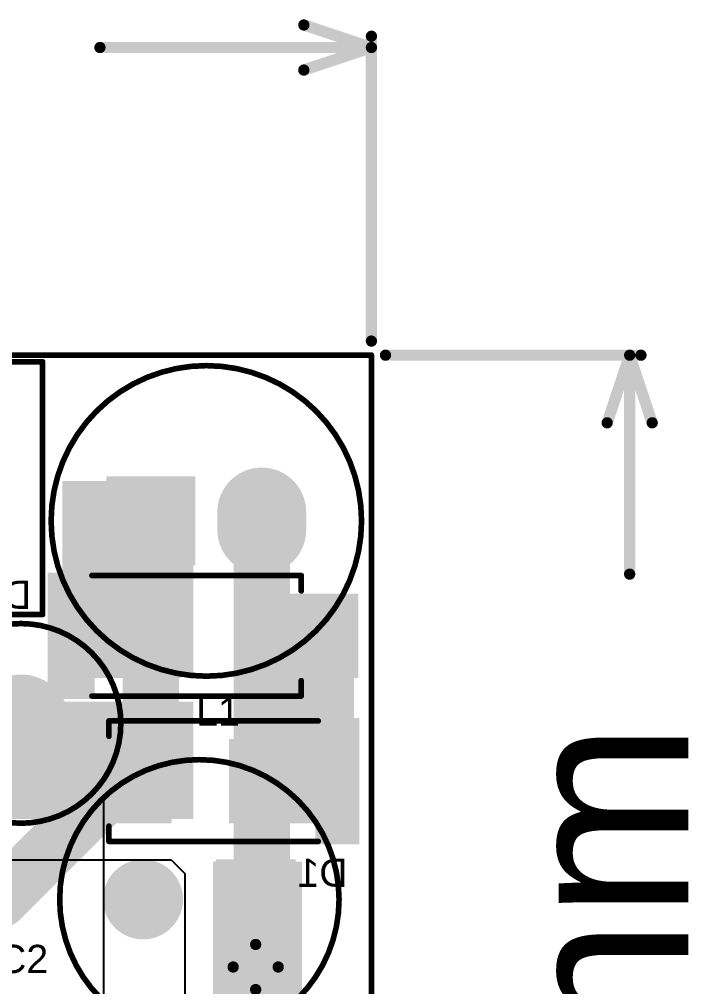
# Model space of a CAD drawing. Header units: millimetres. Extents: x -6 to 110, y 0 to 86.
# Drawn here: x 29.06 to 44.2, y 20.67 to 42.47 of the extents above; entities that cross this region are included whole.
import ezdxf

# ---------------------------------------------------------------- set-up
doc = ezdxf.new("R2010")
doc.units = ezdxf.units.MM
for name, color, linetype in [('BottomLayer', 5, 'Continuous'), ('BottomOverlay', 54, 'Continuous'), ('BottomPaste', 16, 'Continuous'), ('BottomSolder', 6, 'Continuous'), ('Mechanical1', 6, 'Continuous'), ('Mechanical2', 216, 'Continuous'), ('MidLayer1', 16, 'Continuous'), ('MidLayer2', 76, 'Continuous'), ('MultiLayer', 9, 'Continuous'), ('PadHoleLayer', 156, 'Continuous'), ('TopLayer', 1, 'Continuous'), ('TopOverlay', 2, 'Continuous'), ('TopSolder', 216, 'Continuous')]:
    doc.layers.add(name, color=color, linetype=linetype)
doc.styles.add('Arial', font='', dxfattribs={"height": 0.2})
doc.styles.get('Arial').set_extended_font_data('Arial')

# ---------------------------------------------------------------- blocks, each defined once
blk = doc.blocks.new('MO2WS_VERTICAL_TYPE_9')
at = {"layer": 'BottomLayer'}
h = blk.add_hatch(color=5, dxfattribs=at)
edge = h.paths.add_edge_path()
edge.add_arc((0, 0), 1, 0, 360)
h = blk.add_hatch(color=5, dxfattribs=at)
edge = h.paths.add_edge_path()
edge.add_arc((6.93, 0), 1, 0, 360)
at = {"layer": 'BottomSolder'}
h = blk.add_hatch(color=6, dxfattribs=at)
edge = h.paths.add_edge_path()
edge.add_arc((0, 0), 1.102, 0, 360)
h = blk.add_hatch(color=6, dxfattribs=at)
edge = h.paths.add_edge_path()
edge.add_arc((6.93, 0), 1.102, 0, 360)
at = {"layer": 'MidLayer1'}
h = blk.add_hatch(color=16, dxfattribs=at)
edge = h.paths.add_edge_path()
edge.add_arc((0, 0), 1, 0, 360)
h = blk.add_hatch(color=16, dxfattribs=at)
edge = h.paths.add_edge_path()
edge.add_arc((6.93, 0), 1, 0, 360)
at = {"layer": 'MidLayer2'}
h = blk.add_hatch(color=76, dxfattribs=at)
edge = h.paths.add_edge_path()
edge.add_arc((0, 0), 1, 0, 360)
h = blk.add_hatch(color=76, dxfattribs=at)
edge = h.paths.add_edge_path()
edge.add_arc((6.93, 0), 1, 0, 360)
at = {"layer": 'MultiLayer'}
h = blk.add_hatch(color=9, dxfattribs=at)
edge = h.paths.add_edge_path()
edge.add_arc((0, 0), 1, 0, 360)
h = blk.add_hatch(color=9, dxfattribs=at)
edge = h.paths.add_edge_path()
edge.add_arc((6.93, 0), 1, 0, 360)
at = {"layer": 'PadHoleLayer'}
h = blk.add_hatch(color=156, dxfattribs=at)
edge = h.paths.add_edge_path()
edge.add_arc((0, 0), 0.5, 0, 360)
h = blk.add_hatch(color=156, dxfattribs=at)
edge = h.paths.add_edge_path()
edge.add_arc((6.93, 0), 0.5, 0, 360)
at = {"layer": 'TopLayer'}
h = blk.add_hatch(color=1, dxfattribs=at)
edge = h.paths.add_edge_path()
edge.add_arc((0, 0), 1, 0, 360)
h = blk.add_hatch(color=1, dxfattribs=at)
edge = h.paths.add_edge_path()
edge.add_arc((6.93, 0), 1, 0, 360)
at = {"layer": 'TopSolder'}
h = blk.add_hatch(color=216, dxfattribs=at)
edge = h.paths.add_edge_path()
edge.add_arc((0, 0), 1.102, 0, 360)
h = blk.add_hatch(color=216, dxfattribs=at)
edge = h.paths.add_edge_path()
edge.add_arc((6.93, 0), 1.102, 0, 360)
at = {"layer": 'TopOverlay'}
for points, const_width in [([(2.25, 0, 1), (-2.25, 0, 1)], 0.127), ([(3.032, 0.308, 1), (3.095, 0.308, 1)], 0.0635), ([(3.032, 0.308, 1), (3.095, 0.308, 1)], 0.0635), ([(3.737, 0.308, 1), (3.8, 0.308, 1)], 0.0635), ([(3.737, 0.308, 1), (3.8, 0.308, 1)], 0.0635), ([(4.442, 0.308, 1), (4.505, 0.308, 1)], 0.0635), ([(4.442, 0.308, 1), (4.505, 0.308, 1)], 0.0635), ([(-2.282, 0, 1), (-2.218, 0, 1)], 0.0635), ([(2.218, 0, 1), (2.282, 0, 1)], 0.0635), ([(2.218, 0, 1), (2.282, 0, 1)], 0.0635), ([(2.661, 0, 1), (2.724, 0, 1)], 0.0635), ([(2.68, 0, 1), (2.743, 0, 1)], 0.0635), ([(3.384, 0, 1), (3.448, 0, 1)], 0.0635), ([(3.384, 0, 1), (3.448, 0, 1)], 0.0635), ([(4.089, 0, 1), (4.153, 0, 1)], 0.0635), ([(4.089, 0, 1), (4.153, 0, 1)], 0.0635), ([(4.794, 0, 1), (4.858, 0, 1)], 0.0635), ([(4.794, 0, 1), (4.858, 0, 1)], 0.0635), ([(5.697, 0, 1), (5.76, 0, 1)], 0.0635)]:
    blk.add_lwpolyline(points, format="xyb", close=True, dxfattribs=dict(at, const_width=const_width))
at = {"layer": 'TopOverlay', "const_width": 0.127}
for points in [[(3.064, 0.308), (2.711, 0)], [(3.416, 0), (3.064, 0.308)], [(3.769, 0.308), (3.416, 0)], [(4.121, 0), (3.769, 0.308)], [(4.474, 0.308), (4.121, 0)], [(4.826, 0), (4.474, 0.308)], [(2.692, 0), (2.25, 0)], [(5.729, 0), (4.826, 0)]]:
    blk.add_lwpolyline(points, dxfattribs=at)
blk = doc.blocks.new('KCXC1302G6R8MF_14')
at = {"layer": 'BottomLayer'}
blk.add_hatch(color=5, dxfattribs=at).paths.add_polyline_path([(-2.12, 0.85), (-0.42, 0.85), (-0.42, -0.85), (-2.12, -0.85)])
h = blk.add_hatch(color=5, dxfattribs=at)
edge = h.paths.add_edge_path()
edge.add_arc((1.27, 0), 0.85, 0, 360)
at = {"layer": 'BottomSolder'}
blk.add_hatch(color=6, dxfattribs=at).paths.add_polyline_path([(-2.171, 0.901), (-0.369, 0.901), (-0.369, -0.901), (-2.171, -0.901)])
h = blk.add_hatch(color=6, dxfattribs=at)
edge = h.paths.add_edge_path()
edge.add_arc((1.27, 0), 0.901, 0, 360)
at = {"layer": 'MidLayer1'}
blk.add_hatch(color=16, dxfattribs=at).paths.add_polyline_path([(-2.12, 0.85), (-0.42, 0.85), (-0.42, -0.85), (-2.12, -0.85)])
h = blk.add_hatch(color=16, dxfattribs=at)
edge = h.paths.add_edge_path()
edge.add_arc((1.27, 0), 0.85, 0, 360)
at = {"layer": 'MidLayer2'}
blk.add_hatch(color=76, dxfattribs=at).paths.add_polyline_path([(-2.12, 0.85), (-0.42, 0.85), (-0.42, -0.85), (-2.12, -0.85)])
h = blk.add_hatch(color=76, dxfattribs=at)
edge = h.paths.add_edge_path()
edge.add_arc((1.27, 0), 0.85, 0, 360)
at = {"layer": 'MultiLayer'}
blk.add_hatch(color=9, dxfattribs=at).paths.add_polyline_path([(-2.12, 0.85), (-0.42, 0.85), (-0.42, -0.85), (-2.12, -0.85)])
h = blk.add_hatch(color=9, dxfattribs=at)
edge = h.paths.add_edge_path()
edge.add_arc((1.27, 0), 0.85, 0, 360)
at = {"layer": 'PadHoleLayer'}
h = blk.add_hatch(color=156, dxfattribs=at)
edge = h.paths.add_edge_path()
edge.add_arc((-1.27, 0), 0.46, 0, 360)
h = blk.add_hatch(color=156, dxfattribs=at)
edge = h.paths.add_edge_path()
edge.add_arc((1.27, 0), 0.46, 0, 360)
at = {"layer": 'TopLayer'}
blk.add_hatch(color=1, dxfattribs=at).paths.add_polyline_path([(-2.12, 0.85), (-0.42, 0.85), (-0.42, -0.85), (-2.12, -0.85)])
h = blk.add_hatch(color=1, dxfattribs=at)
edge = h.paths.add_edge_path()
edge.add_arc((1.27, 0), 0.85, 0, 360)
at = {"layer": 'TopSolder'}
blk.add_hatch(color=216, dxfattribs=at).paths.add_polyline_path([(-2.171, 0.901), (-0.369, 0.901), (-0.369, -0.901), (-2.171, -0.901)])
h = blk.add_hatch(color=216, dxfattribs=at)
edge = h.paths.add_edge_path()
edge.add_arc((1.27, 0), 0.901, 0, 360)
at = {"layer": 'TopOverlay'}
for p, q in [((2.159, 2.286), (2.159, 2.286)), ((2.159, 2.286), (2.319, 2.142)), ((2.159, -2.286), (2.159, 2.286)), ((2.319, 2.142), (2.595, 1.812)), ((2.595, 1.812), (2.822, 1.447)), ((2.822, 1.447), (2.997, 1.054)), ((2.997, 1.054), (3.115, 0.641)), ((3.115, 0.641), (3.175, 0.215)), ((3.175, 0.215), (3.175, -0.215)), ((3.175, -0.215), (3.115, -0.641)), ((3.115, -0.641), (2.997, -1.054)), ((2.997, -1.054), (2.822, -1.447)), ((2.822, -1.447), (2.595, -1.812)), ((2.595, -1.812), (2.319, -2.142)), ((2.319, -2.142), (2.159, -2.286)), ((2.159, -2.286), (2.159, -2.286))]:
    blk.add_line(p, q, dxfattribs=at)
for points, const_width in [([(3.15, 0, 1), (-3.15, 0, 1)], 0.127), ([(-1.333, 2.032, 1), (-1.206, 2.032, 1)], 0.127), ([(-1.841, 1.524, 1), (-1.714, 1.524, 1)], 0.127), ([(-0.825, 1.524, 1), (-0.698, 1.524, 1)], 0.127), ([(-1.333, 1.016, 1), (-1.206, 1.016, 1)], 0.127), ([(-3.181, 0, 1), (-3.118, 0, 1)], 0.0635), ([(3.118, 0, 1), (3.181, 0, 1)], 0.0635)]:
    blk.add_lwpolyline(points, format="xyb", close=True, dxfattribs=dict(at, const_width=const_width))
at = {"layer": 'TopOverlay', "const_width": 0.254}
for points in [[(-1.27, 2.032), (-1.27, 1.016)], [(-0.762, 1.524), (-1.778, 1.524)]]:
    blk.add_lwpolyline(points, dxfattribs=at)
blk = doc.blocks.new('SMA_B_23')
at = {"layer": 'BottomLayer'}
for points in [[(-3.25, 0.85), (-0.75, 0.85), (-0.75, -0.85), (-3.25, -0.85)], [(0.75, 0.85), (3.25, 0.85), (3.25, -0.85), (0.75, -0.85)]]:
    blk.add_hatch(color=5, dxfattribs=at).paths.add_polyline_path(points)
at = {"layer": 'BottomOverlay'}
for points in [[(-3.585, -1.422), (-3.25, -1.422), (-3.25, 1.422), (-3.585, 1.422)], [(-3.3, 0.924), (-2.596, 0.924), (-2.596, 1.422), (-3.3, 1.422)], [(-3.3, -1.422), (-2.596, -1.422), (-2.596, -0.924), (-3.3, -0.924)]]:
    blk.add_hatch(color=54, dxfattribs=at).paths.add_polyline_path(points)
at = {"layer": 'BottomPaste'}
for points in [[(-3.25, 0.85), (-0.75, 0.85), (-0.75, -0.85), (-3.25, -0.85)], [(0.75, 0.85), (3.25, 0.85), (3.25, -0.85), (0.75, -0.85)]]:
    blk.add_hatch(color=16, dxfattribs=at).paths.add_polyline_path(points)
at = {"layer": 'BottomSolder'}
for points in [[(-3.352, 0.952), (-0.648, 0.952), (-0.648, -0.952), (-3.352, -0.952)], [(0.648, 0.952), (3.352, 0.952), (3.352, -0.952), (0.648, -0.952)]]:
    blk.add_hatch(color=6, dxfattribs=at).paths.add_polyline_path(points)
at = {"layer": 'BottomOverlay', "const_width": 0.127}
for points in [[(2.061, 1.358), (-2.658, 1.358)], [(2.061, 1.358), (2.061, 1.012)], [(2.061, -1.012), (2.061, -1.358)], [(2.061, -1.358), (-2.658, -1.358)]]:
    blk.add_lwpolyline(points, dxfattribs=at)
at = {"layer": 'BottomOverlay', "const_width": 0.0635}
for points in [[(-2.69, 1.358, 1), (-2.626, 1.358, 1)], [(2.029, 1.358, 1), (2.093, 1.358, 1)], [(2.029, 1.358, 1), (2.093, 1.358, 1)], [(2.029, 1.012, 1), (2.093, 1.012, 1)], [(2.029, -1.012, 1), (2.093, -1.012, 1)], [(-2.69, -1.358, 1), (-2.626, -1.358, 1)], [(2.029, -1.358, 1), (2.093, -1.358, 1)], [(2.029, -1.358, 1), (2.093, -1.358, 1)]]:
    blk.add_lwpolyline(points, format="xyb", close=True, dxfattribs=at)
blk = doc.blocks.new('SMA_B_24')
at = {"layer": 'BottomLayer'}
for points in [[(-3.25, 0.85), (-0.75, 0.85), (-0.75, -0.85), (-3.25, -0.85)], [(0.75, 0.85), (3.25, 0.85), (3.25, -0.85), (0.75, -0.85)]]:
    blk.add_hatch(color=5, dxfattribs=at).paths.add_polyline_path(points)
at = {"layer": 'BottomOverlay'}
for points in [[(-3.655, -1.422), (-3.278, -1.422), (-3.278, 1.422), (-3.655, 1.422)], [(-3.3, 0.924), (-2.596, 0.924), (-2.596, 1.422), (-3.3, 1.422)], [(-3.3, -1.422), (-2.596, -1.422), (-2.596, -0.924), (-3.3, -0.924)]]:
    blk.add_hatch(color=54, dxfattribs=at).paths.add_polyline_path(points)
at = {"layer": 'BottomPaste'}
for points in [[(-3.25, 0.85), (-0.75, 0.85), (-0.75, -0.85), (-3.25, -0.85)], [(0.75, 0.85), (3.25, 0.85), (3.25, -0.85), (0.75, -0.85)]]:
    blk.add_hatch(color=16, dxfattribs=at).paths.add_polyline_path(points)
at = {"layer": 'BottomSolder'}
for points in [[(-3.352, 0.952), (-0.648, 0.952), (-0.648, -0.952), (-3.352, -0.952)], [(0.648, 0.952), (3.352, 0.952), (3.352, -0.952), (0.648, -0.952)]]:
    blk.add_hatch(color=6, dxfattribs=at).paths.add_polyline_path(points)
at = {"layer": 'BottomOverlay', "const_width": 0.127}
for points in [[(-2.658, 1.358), (2.061, 1.358)], [(2.061, 1.012), (2.061, 1.358)], [(2.061, -1.358), (2.061, -1.012)], [(-2.658, -1.358), (2.061, -1.358)]]:
    blk.add_lwpolyline(points, dxfattribs=at)
at = {"layer": 'BottomOverlay', "const_width": 0.0635}
for points in [[(-2.69, 1.358, 1), (-2.626, 1.358, 1)], [(2.029, 1.358, 1), (2.093, 1.358, 1)], [(2.029, 1.358, 1), (2.093, 1.358, 1)], [(2.029, 1.012, 1), (2.093, 1.012, 1)], [(2.029, -1.012, 1), (2.093, -1.012, 1)], [(-2.69, -1.358, 1), (-2.626, -1.358, 1)], [(2.029, -1.358, 1), (2.093, -1.358, 1)], [(2.029, -1.358, 1), (2.093, -1.358, 1)]]:
    blk.add_lwpolyline(points, format="xyb", close=True, dxfattribs=at)
blk = doc.blocks.new('SPK0608_102MB_28')
at = {"layer": 'BottomLayer'}
h = blk.add_hatch(color=5, dxfattribs=at)
edge = h.paths.add_edge_path()
edge.add_arc((1.25, -0.2), 0.9, 180, 360)
edge.add_line((2.15, -0.2), (2.15, 0.2))
edge.add_arc((1.25, 0.2), 0.9, 0, 180)
edge.add_line((0.35, 0.2), (0.35, -0.2))
blk.add_hatch(color=5, dxfattribs=at).paths.add_polyline_path([(-2.15, 0.9), (-0.35, 0.9), (-0.35, -0.9), (-2.15, -0.9)])
at = {"layer": 'BottomSolder'}
h = blk.add_hatch(color=6, dxfattribs=at)
edge = h.paths.add_edge_path()
edge.add_arc((1.25, -0.2), 1.002, 180, 360)
edge.add_line((2.252, -0.2), (2.252, 0.2))
edge.add_arc((1.25, 0.2), 1.002, 0, 180)
edge.add_line((0.248, 0.2), (0.248, -0.2))
blk.add_hatch(color=6, dxfattribs=at).paths.add_polyline_path([(-2.252, 1.002), (-0.248, 1.002), (-0.248, -1.002), (-2.252, -1.002)])
at = {"layer": 'MidLayer1'}
h = blk.add_hatch(color=16, dxfattribs=at)
edge = h.paths.add_edge_path()
edge.add_arc((1.25, -0.2), 0.9, 180, 360)
edge.add_line((2.15, -0.2), (2.15, 0.2))
edge.add_arc((1.25, 0.2), 0.9, 0, 180)
edge.add_line((0.35, 0.2), (0.35, -0.2))
blk.add_hatch(color=16, dxfattribs=at).paths.add_polyline_path([(-2.15, 0.9), (-0.35, 0.9), (-0.35, -0.9), (-2.15, -0.9)])
at = {"layer": 'MidLayer2'}
h = blk.add_hatch(color=76, dxfattribs=at)
edge = h.paths.add_edge_path()
edge.add_arc((1.25, -0.2), 0.9, 180, 360)
edge.add_line((2.15, -0.2), (2.15, 0.2))
edge.add_arc((1.25, 0.2), 0.9, 0, 180)
edge.add_line((0.35, 0.2), (0.35, -0.2))
blk.add_hatch(color=76, dxfattribs=at).paths.add_polyline_path([(-2.15, 0.9), (-0.35, 0.9), (-0.35, -0.9), (-2.15, -0.9)])
at = {"layer": 'MultiLayer'}
h = blk.add_hatch(color=9, dxfattribs=at)
edge = h.paths.add_edge_path()
edge.add_arc((1.25, -0.2), 0.9, 180, 360)
edge.add_line((2.15, -0.2), (2.15, 0.2))
edge.add_arc((1.25, 0.2), 0.9, 0, 180)
edge.add_line((0.35, 0.2), (0.35, -0.2))
blk.add_hatch(color=9, dxfattribs=at).paths.add_polyline_path([(-2.15, 0.9), (-0.35, 0.9), (-0.35, -0.9), (-2.15, -0.9)])
at = {"layer": 'PadHoleLayer'}
h = blk.add_hatch(color=156, dxfattribs=at)
edge = h.paths.add_edge_path()
edge.add_arc((-1.25, 0), 0.475, 0, 360)
h = blk.add_hatch(color=156, dxfattribs=at)
edge = h.paths.add_edge_path()
edge.add_arc((1.25, 0), 0.475, 0, 360)
at = {"layer": 'TopLayer'}
h = blk.add_hatch(color=1, dxfattribs=at)
edge = h.paths.add_edge_path()
edge.add_arc((1.25, -0.2), 0.9, 180, 360)
edge.add_line((2.15, -0.2), (2.15, 0.2))
edge.add_arc((1.25, 0.2), 0.9, 0, 180)
edge.add_line((0.35, 0.2), (0.35, -0.2))
blk.add_hatch(color=1, dxfattribs=at).paths.add_polyline_path([(-2.15, 0.9), (-0.35, 0.9), (-0.35, -0.9), (-2.15, -0.9)])
at = {"layer": 'TopSolder'}
h = blk.add_hatch(color=216, dxfattribs=at)
edge = h.paths.add_edge_path()
edge.add_arc((1.25, -0.2), 1.002, 180, 360)
edge.add_line((2.252, -0.2), (2.252, 0.2))
edge.add_arc((1.25, 0.2), 1.002, 0, 180)
edge.add_line((0.248, 0.2), (0.248, -0.2))
blk.add_hatch(color=216, dxfattribs=at).paths.add_polyline_path([(-2.252, 1.002), (-0.248, 1.002), (-0.248, -1.002), (-2.252, -1.002)])
at = {"layer": 'TopOverlay'}
for points, const_width in [([(3.5, 0, 1), (-3.5, 0, 1)], 0.127), ([(-3.532, 0, 1), (-3.468, 0, 1)], 0.0635), ([(3.468, 0, 1), (3.532, 0, 1)], 0.0635)]:
    blk.add_lwpolyline(points, format="xyb", close=True, dxfattribs=dict(at, const_width=const_width))
blk = doc.blocks.new('WJ127_5_0_5P_34')
at = {"layer": 'TopOverlay', "const_width": 0.127}
for points in [[(-13.005, 4.343), (-13.005, -1.352)], [(12.548, 4.343), (-13.005, 4.343)], [(12.548, -1.352), (-13.005, -1.352)]]:
    blk.add_lwpolyline(points, dxfattribs=at)
at = {"layer": 'TopOverlay', "const_width": 0.0635}
for points in [[(-13.037, 4.343, 1), (-12.973, 4.343, 1)], [(-13.037, 4.343, 1), (-12.973, 4.343, 1)], [(-13.037, -1.352, 1), (-12.973, -1.352, 1)], [(-13.037, -1.352, 1), (-12.973, -1.352, 1)]]:
    blk.add_lwpolyline(points, format="xyb", close=True, dxfattribs=at)

msp = doc.modelspace()

# ---------------------------------------------------------------- hatches: boundary and pattern name
at = {"layer": 'BottomLayer'}
for points in [[(30.031, 27.725), (32.982, 27.725), (32.982, 32.064), (30.031, 32.064)], [(33.893, 24.448), (36.607, 24.448), (36.607, 29.425), (33.893, 29.425)], [(28.523, 24.448), (32.982, 24.448), (32.982, 27.086), (28.523, 27.086)], [(33.432, 17.83), (35.432, 17.83), (35.432, 23.483), (33.432, 23.483)]]:
    msp.add_hatch(color=5, dxfattribs=at).paths.add_polyline_path(points)

# ---------------------------------------------------------------- linework, layer by layer
at = {"layer": 'BottomLayer', "const_width": 1.27}
msp.add_lwpolyline([(35.281, 28.575, -0.414214), (35.346, 28.51)], format="xyb", dxfattribs=at)
at = {"layer": 'BottomLayer', "const_width": 0.635}
for points in [[(34.963, 28.575, 1), (35.598, 28.575, 1)], [(35.029, 28.51, 1), (35.664, 28.51, 1)]]:
    msp.add_lwpolyline(points, format="xyb", close=True, dxfattribs=at)
at = {"layer": 'Mechanical1', "const_width": 0.254}
for points in [[(35.476, 42.342), (37, 41.834)], [(37, 35.217), (37, 42.088)], [(30.879, 41.834), (37, 41.834)], [(35.476, 41.326), (37, 41.834)], [(37.318, 34.899), (43.078, 34.899)], [(42.316, 33.375), (42.824, 34.899)], [(42.824, 34.899), (43.332, 33.375)], [(42.824, 29.964), (42.824, 34.899)]]:
    msp.add_lwpolyline(points, dxfattribs=at)
at = {"layer": 'Mechanical1', "const_width": 0.127}
for points in [[(35.413, 42.342, 1), (35.54, 42.342, 1)], [(36.937, 42.088, 1), (37.064, 42.088, 1)], [(30.815, 41.834, 1), (30.942, 41.834, 1)], [(36.937, 41.834, 1), (37.064, 41.834, 1)], [(36.937, 41.834, 1), (37.064, 41.834, 1)], [(36.937, 41.834, 1), (37.064, 41.834, 1)], [(35.413, 41.326, 1), (35.54, 41.326, 1)], [(36.937, 35.217, 1), (37.064, 35.217, 1)], [(37.254, 34.899, 1), (37.381, 34.899, 1)], [(42.761, 34.899, 1), (42.888, 34.899, 1)], [(42.761, 34.899, 1), (42.888, 34.899, 1)], [(42.761, 34.899, 1), (42.888, 34.899, 1)], [(43.015, 34.899, 1), (43.142, 34.899, 1)], [(42.253, 33.375, 1), (42.38, 33.375, 1)], [(43.269, 33.375, 1), (43.396, 33.375, 1)], [(42.761, 29.964, 1), (42.888, 29.964, 1)]]:
    msp.add_lwpolyline(points, format="xyb", close=True, dxfattribs=at)
at = {"layer": 'Mechanical2', "const_width": 0.127}
for points in [[(0, 34.899), (37, 34.899)], [(37, -0.101), (37, 34.899)]]:
    msp.add_lwpolyline(points, dxfattribs=at)
at = {"layer": 'Mechanical2', "const_width": 0.0635}
msp.add_lwpolyline([(36.968, 34.899, 1), (37.032, 34.899, 1)], format="xyb", close=True, dxfattribs=at)
msp.add_lwpolyline([(36.968, 34.899, 1), (37.032, 34.899, 1)], format="xyb", close=True, dxfattribs=at)
at = {"layer": 'MidLayer2'}
for p, q in [((28.8, 23.524), (32.484, 23.524)), ((32.484, 23.524), (32.791, 23.216)), ((32.791, 23.216), (32.791, 19.533))]:
    msp.add_line(p, q, dxfattribs=at)
at = {"layer": 'TopLayer', "const_width": 1.27}
for points in [[(32.028, 26.028), (32.028, 31.164)], [(34.528, 22.62), (34.528, 31.164)], [(28.633, 22.633), (32.028, 26.028)], [(26.349, 22.633), (28.633, 22.633)]]:
    msp.add_lwpolyline(points, dxfattribs=at)
at = {"layer": 'TopLayer', "const_width": 0.635}
for points in [[(31.71, 31.164, 1), (32.345, 31.164, 1)], [(34.21, 31.164, 1), (34.845, 31.164, 1)], [(31.71, 26.028, 1), (32.345, 26.028, 1)], [(31.71, 26.028, 1), (32.345, 26.028, 1)], [(28.315, 22.633, 1), (28.95, 22.633, 1)], [(28.315, 22.633, 1), (28.95, 22.633, 1)], [(34.21, 22.62, 1), (34.845, 22.62, 1)]]:
    msp.add_lwpolyline(points, format="xyb", close=True, dxfattribs=at)

# ---------------------------------------------------------------- block references
at = {"rotation": 180}
for name, p in [('WJ127_5_0_5P_34', (16.581, 33.398)), ('MO2WS_VERTICAL_TYPE_9', (29.1, 26.6)), ('SMA_B_23', (33.143, 25.298)), ('KCXC1302G6R8MF_14', (33.121, 22.633))]:
    msp.add_blockref(name, p, dxfattribs=at)
for name, p in [('SPK0608_102MB_28', (33.278, 31.164)), ('SMA_B_24', (33.357, 28.575))]:
    msp.add_blockref(name, p)

# ---------------------------------------------------------------- texts
at = {"layer": 'BottomOverlay', "style": 'Arial', "text_generation_flag": 2}
for s, p in [('D2', (29.333, 29.182)), ('D1', (36.466, 22.916))]:
    msp.add_text(s, height=0.635, dxfattribs=at).set_placement(p)
at = {"layer": 'Mechanical1', "style": 'Arial'}
msp.add_text('35.00mm', height=3.81, rotation=90, dxfattribs=at).set_placement((44.145, 4.445))
at = {"layer": 'TopOverlay', "style": 'Arial'}
for s, p in [('L1', (33.048, 26.548)), ('C2', (28.578, 20.974))]:
    msp.add_text(s, height=0.635, dxfattribs=at).set_placement(p)

doc.saveas('drawing.dxf')
